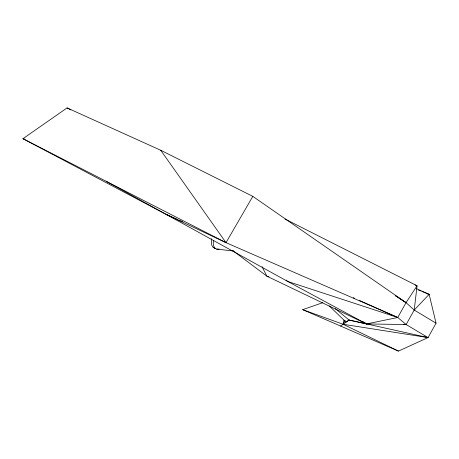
<?xml version="1.0" encoding="UTF-8"?>
<svg xmlns="http://www.w3.org/2000/svg" width="459" height="459" viewBox="0 0 459 459"><rect width="100%" height="100%" fill="white"/><g stroke="black" fill="none" stroke-linecap="round" stroke-linejoin="round"><path stroke-width="0.69" d="M211.685 238.686L211.324 241.899L211.708 245.008L212.878 247.172L214.755 248.233M213.527 240.206L213.24 242.788L213.619 245.909L214.795 248.078L216.671 249.145L233.562 250.987M335.317 308.643L349.064 320.038L366.489 323.934L406.146 324.536L414.219 310.049L417.07 285.768L285.039 219.041M416.221 288.562L429.142 294.339L436.05 323.176L428.058 337.594L398.452 351.089L343.102 324.261L343.992 320.124M322.884 302.63L302.699 309.664L343.102 324.261L345.202 320.525M24.356 138.979L22.95 138.693L226.006 242.656L252.806 196.372L160.725 150.265L67.083 107.911L22.95 138.693L166.296 214.462L226.006 242.656L397.752 317.502L406.146 324.536L428.058 337.594L343.102 324.261M252.806 196.372L406.049 302.647L414.219 310.049L429.142 294.339L421.838 291.431M340.572 326.051L349.064 320.038L428.058 337.594M349.064 320.038L346.034 322.109L329.166 305.843M232.902 250.654L266.874 276.192L366.489 323.934L397.752 317.502L406.049 302.647L417.07 285.768L415.085 284.987M216.671 249.145L219.127 249.042M427.863 294.282L429.142 294.339M403.295 324.312L406.146 324.536M268.94 276.794L266.874 276.192L262.06 266.668M418.516 290.105L420.507 290.897M302.699 309.664L398.452 351.089M166.296 214.462L177.409 219.408M178.717 219.987L182.642 221.737M353.292 297.707L354.6 298.293M359.179 300.329L397.752 317.502L287.707 281.453L106.66 181.552M213.699 247.636L215.615 248.548M67.083 107.911L70.893 109.902M362.862 321.633L366.489 323.934L287.707 281.453L286.089 280.047M414.219 310.049L436.05 323.176M364.079 322.402L366.489 323.934M395.228 295.607L397.632 297.174M395.268 295.579L397.66 297.151M160.725 150.265L226.006 242.656M406.049 302.647L398.837 297.954L406.049 302.647"/></g></svg>
